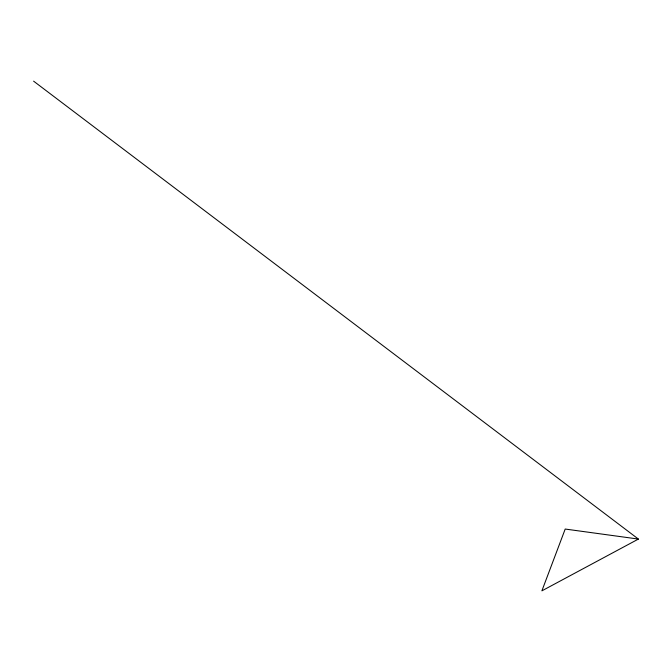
<?xml version="1.0" encoding="UTF-8"?>
<svg xmlns="http://www.w3.org/2000/svg" width="672" height="672" viewBox="0 0 672 672"><rect width="100%" height="100%" fill="white"/><g stroke="black" fill="none" stroke-linecap="round" stroke-linejoin="round"><path stroke-width="1.01" d="M638.4 539.07L541.884 590.848L565.202 529.049L638.4 539.07L33.6 81.152"/></g></svg>
